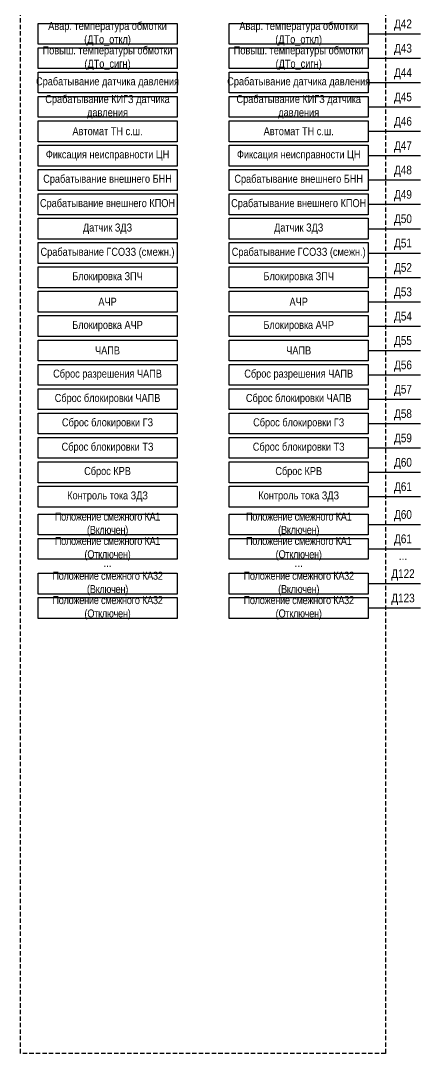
# Model space of a CAD drawing. Header units: millimetres. Extents: x -32357 to 1150, y -489 to 2440.
# Drawn here: x -27670 to -27555, y 1845 to 2141.8 of the extents above; entities that cross this region are included whole.
import ezdxf

# ---------------------------------------------------------------- set-up
doc = ezdxf.new("R2010")
doc.units = ezdxf.units.MM
doc.linetypes.add('штриховая2', pattern=[0.375, 0.25, -0.125])
doc.styles.add('2.5_Gost_RD', font='ARIALN.TTF', dxfattribs={"height": 2.5})

msp = doc.modelspace()

# ---------------------------------------------------------------- linework, layer by layer
at = {"ltscale": 100}
for p, q in [((-27570, 2138), (-27555, 2138)), ((-27570, 2131), (-27555, 2131)), ((-27570, 2124), (-27555, 2124)), ((-27570, 2117), (-27555, 2117)), ((-27570, 2110), (-27555, 2110)), ((-27570, 2103), (-27555, 2103)), ((-27570, 2096), (-27555, 2096)), ((-27570, 2089), (-27555, 2089)), ((-27570, 2082), (-27555, 2082)), ((-27570, 2075), (-27555, 2075)), ((-27570, 2068), (-27555, 2068)), ((-27570, 2061), (-27555, 2061)), ((-27570, 2054), (-27555, 2054)), ((-27570, 2047), (-27555, 2047)), ((-27570, 2040), (-27555, 2040)), ((-27570, 2033), (-27555, 2033)), ((-27570, 2026), (-27555, 2026)), ((-27570, 2019), (-27555, 2019)), ((-27570, 2012), (-27555, 2012)), ((-27570, 2005), (-27555, 2005)), ((-27570, 1997), (-27555, 1997)), ((-27570, 1990), (-27555, 1990)), ((-27570, 1980), (-27555, 1980)), ((-27570, 1973), (-27555, 1973))]:
    msp.add_line(p, q, dxfattribs=at)
at = {"color": 7, "linetype": 'штриховая2', "ltscale": 5}
msp.add_lwpolyline([(-27670, 2435), (-27565, 2435), (-27565, 1845), (-27670, 1845)], close=True, dxfattribs=at)
for points in [[(-27665, 2141), (-27625, 2141), (-27625, 2135), (-27665, 2135)], [(-27610, 2141), (-27570, 2141), (-27570, 2135), (-27610, 2135)], [(-27665, 2134), (-27625, 2134), (-27625, 2128), (-27665, 2128)], [(-27610, 2134), (-27570, 2134), (-27570, 2128), (-27610, 2128)], [(-27665, 2127), (-27625, 2127), (-27625, 2121), (-27665, 2121)], [(-27610, 2127), (-27570, 2127), (-27570, 2121), (-27610, 2121)], [(-27665, 2120), (-27625, 2120), (-27625, 2114), (-27665, 2114)], [(-27610, 2120), (-27570, 2120), (-27570, 2114), (-27610, 2114)], [(-27665, 2113), (-27625, 2113), (-27625, 2107), (-27665, 2107)], [(-27610, 2113), (-27570, 2113), (-27570, 2107), (-27610, 2107)], [(-27665, 2106), (-27625, 2106), (-27625, 2100), (-27665, 2100)], [(-27610, 2106), (-27570, 2106), (-27570, 2100), (-27610, 2100)], [(-27665, 2099), (-27625, 2099), (-27625, 2093), (-27665, 2093)], [(-27610, 2099), (-27570, 2099), (-27570, 2093), (-27610, 2093)], [(-27665, 2092), (-27625, 2092), (-27625, 2086), (-27665, 2086)], [(-27610, 2092), (-27570, 2092), (-27570, 2086), (-27610, 2086)], [(-27665, 2085), (-27625, 2085), (-27625, 2079), (-27665, 2079)], [(-27610, 2085), (-27570, 2085), (-27570, 2079), (-27610, 2079)], [(-27665, 2078), (-27625, 2078), (-27625, 2072), (-27665, 2072)], [(-27610, 2078), (-27570, 2078), (-27570, 2072), (-27610, 2072)], [(-27665, 2071), (-27625, 2071), (-27625, 2065), (-27665, 2065)], [(-27610, 2071), (-27570, 2071), (-27570, 2065), (-27610, 2065)], [(-27665, 2064), (-27625, 2064), (-27625, 2058), (-27665, 2058)], [(-27610, 2064), (-27570, 2064), (-27570, 2058), (-27610, 2058)], [(-27665, 2057), (-27625, 2057), (-27625, 2051), (-27665, 2051)], [(-27610, 2057), (-27570, 2057), (-27570, 2051), (-27610, 2051)], [(-27665, 2050), (-27625, 2050), (-27625, 2044), (-27665, 2044)], [(-27610, 2050), (-27570, 2050), (-27570, 2044), (-27610, 2044)], [(-27665, 2043), (-27625, 2043), (-27625, 2037), (-27665, 2037)], [(-27610, 2043), (-27570, 2043), (-27570, 2037), (-27610, 2037)], [(-27665, 2036), (-27625, 2036), (-27625, 2030), (-27665, 2030)], [(-27610, 2036), (-27570, 2036), (-27570, 2030), (-27610, 2030)], [(-27665, 2029), (-27625, 2029), (-27625, 2023), (-27665, 2023)], [(-27610, 2029), (-27570, 2029), (-27570, 2023), (-27610, 2023)], [(-27665, 2022), (-27625, 2022), (-27625, 2016), (-27665, 2016)], [(-27610, 2022), (-27570, 2022), (-27570, 2016), (-27610, 2016)], [(-27665, 2015), (-27625, 2015), (-27625, 2009), (-27665, 2009)], [(-27610, 2015), (-27570, 2015), (-27570, 2009), (-27610, 2009)], [(-27665, 2008), (-27625, 2008), (-27625, 2002), (-27665, 2002)], [(-27610, 2008), (-27570, 2008), (-27570, 2002), (-27610, 2002)], [(-27665, 2000), (-27625, 2000), (-27625, 1994), (-27665, 1994)], [(-27610, 2000), (-27570, 2000), (-27570, 1994), (-27610, 1994)], [(-27665, 1993), (-27625, 1993), (-27625, 1987), (-27665, 1987)], [(-27610, 1993), (-27570, 1993), (-27570, 1987), (-27610, 1987)], [(-27665, 1983), (-27625, 1983), (-27625, 1977), (-27665, 1977)], [(-27610, 1983), (-27570, 1983), (-27570, 1977), (-27610, 1977)], [(-27665, 1976), (-27625, 1976), (-27625, 1970), (-27665, 1970)], [(-27610, 1976), (-27570, 1976), (-27570, 1970), (-27610, 1970)]]:
    msp.add_lwpolyline(points, close=True)

# ---------------------------------------------------------------- texts
at = {"color": 2, "ltscale": 100, "char_height": 2.3, "width": 40, "attachment_point": 5, "style": '2.5_Gost_RD'}
for s, insert in [('\\A1;Авар. температура обмотки (ДТо_откл)', (-27645, 2138)), ('\\A1;Авар. температура обмотки (ДТо_откл)', (-27590, 2138)), ('\\A1;Повыш. температуры обмотки (ДТо_сигн)', (-27645, 2131)), ('\\A1;Повыш. температуры обмотки (ДТо_сигн)', (-27590, 2131)), ('\\A1;Срабатывание датчика давления', (-27645, 2124)), ('\\A1;Срабатывание датчика давления', (-27590, 2124)), ('\\A1;Срабатывание КИГЗ датчика давления', (-27645, 2117)), ('\\A1;Срабатывание КИГЗ датчика давления', (-27590, 2117)), ('Автомат ТН с.ш.', (-27645, 2110)), ('Автомат ТН с.ш.', (-27590, 2110)), ('Фиксация неисправности ЦН', (-27645, 2103)), ('Фиксация неисправности ЦН', (-27590, 2103)), ('Срабатывание внешнего БНН', (-27645, 2096)), ('Срабатывание внешнего БНН', (-27590, 2096)), ('Срабатывание внешнего КПОН', (-27645, 2089)), ('Срабатывание внешнего КПОН', (-27590, 2089)), ('Датчик ЗДЗ', (-27645, 2082)), ('Датчик ЗДЗ', (-27590, 2082)), ('Срабатывание ГСОЗЗ (смежн.)', (-27645, 2075)), ('Срабатывание ГСОЗЗ (смежн.)', (-27590, 2075)), ('Блокировка ЗПЧ', (-27645, 2068)), ('Блокировка ЗПЧ', (-27590, 2068)), ('АЧР', (-27645, 2061)), ('АЧР', (-27590, 2061)), ('Блокировка АЧР', (-27645, 2054)), ('Блокировка АЧР', (-27590, 2054)), ('ЧАПВ', (-27645, 2047)), ('ЧАПВ', (-27590, 2047)), ('Сброс разрешения ЧАПВ', (-27645, 2040)), ('Сброс разрешения ЧАПВ', (-27590, 2040)), ('Сброс блокировки ЧАПВ', (-27645, 2033)), ('Сброс блокировки ЧАПВ', (-27590, 2033)), ('Сброс блокировки ГЗ', (-27645, 2026)), ('Сброс блокировки ГЗ', (-27590, 2026)), ('Сброс блокировки ТЗ', (-27645, 2019)), ('Сброс блокировки ТЗ', (-27590, 2019)), ('{\\C1;Сброс КРВ}', (-27645, 2012)), ('{\\C1;Сброс КРВ}', (-27590, 2012)), ('{\\C1;Контроль тока ЗДЗ}', (-27645, 2005)), ('{\\C1;Контроль тока ЗДЗ}', (-27590, 2005)), ('{\\T0.95;Положение смежного КА1 (Включен)}', (-27645, 1997)), ('{\\T0.95;Положение смежного КА1 (Включен)}', (-27590, 1997)), ('{\\T0.95;Положение смежного КА1 (Отключен)}', (-27645, 1990)), ('{\\T0.95;Положение смежного КА1 (Отключен)}', (-27590, 1990)), ('{\\T0.95;Положение смежного КА32 (Включен)}', (-27645, 1980)), ('{\\T0.95;Положение смежного КА32 (Включен)}', (-27590, 1980)), ('{\\T0.95;Положение смежного КА32 (Отключен)}', (-27645, 1973)), ('{\\T0.95;Положение смежного КА32 (Отключен)}', (-27590, 1973))]:
    msp.add_mtext(s, dxfattribs=dict(at, insert=insert))
at = {"ltscale": 100, "char_height": 2.5, "attachment_point": 5, "style": '2.5_Gost_RD'}
for s, insert, width in [('Д42', (-27560, 2140.5), 10), ('Д43', (-27560, 2133.5), 10), ('Д44', (-27560, 2126.5), 10), ('Д45', (-27560, 2119.5), 10), ('Д46', (-27560, 2112.5), 10), ('Д47', (-27560, 2105.5), 10), ('Д48', (-27560, 2098.5), 10), ('Д49', (-27560, 2091.5), 10), ('Д50', (-27560, 2084.5), 10), ('Д51', (-27560, 2077.5), 10), ('Д52', (-27560, 2070.5), 10), ('Д53', (-27560, 2063.5), 10), ('Д54', (-27560, 2056.5), 10), ('Д55', (-27560, 2049.5), 10), ('Д56', (-27560, 2042.5), 10), ('Д57', (-27560, 2035.5), 10), ('Д58', (-27560, 2028.5), 10), ('Д59', (-27560, 2021.5), 10), ('Д60', (-27560, 2014.5), 10), ('Д61', (-27560, 2007.5), 10), ('Д60', (-27560, 1999.5), 10), ('Д61', (-27560, 1992.5), 10), ('...', (-27560, 1988), 10), ('...', (-27645, 1986), 40), ('...', (-27590, 1986), 40), ('Д122', (-27560, 1982.5), 10), ('Д123', (-27560, 1975.5), 10)]:
    msp.add_mtext(s, dxfattribs=dict(at, insert=insert, width=width))

doc.saveas('drawing.dxf')
